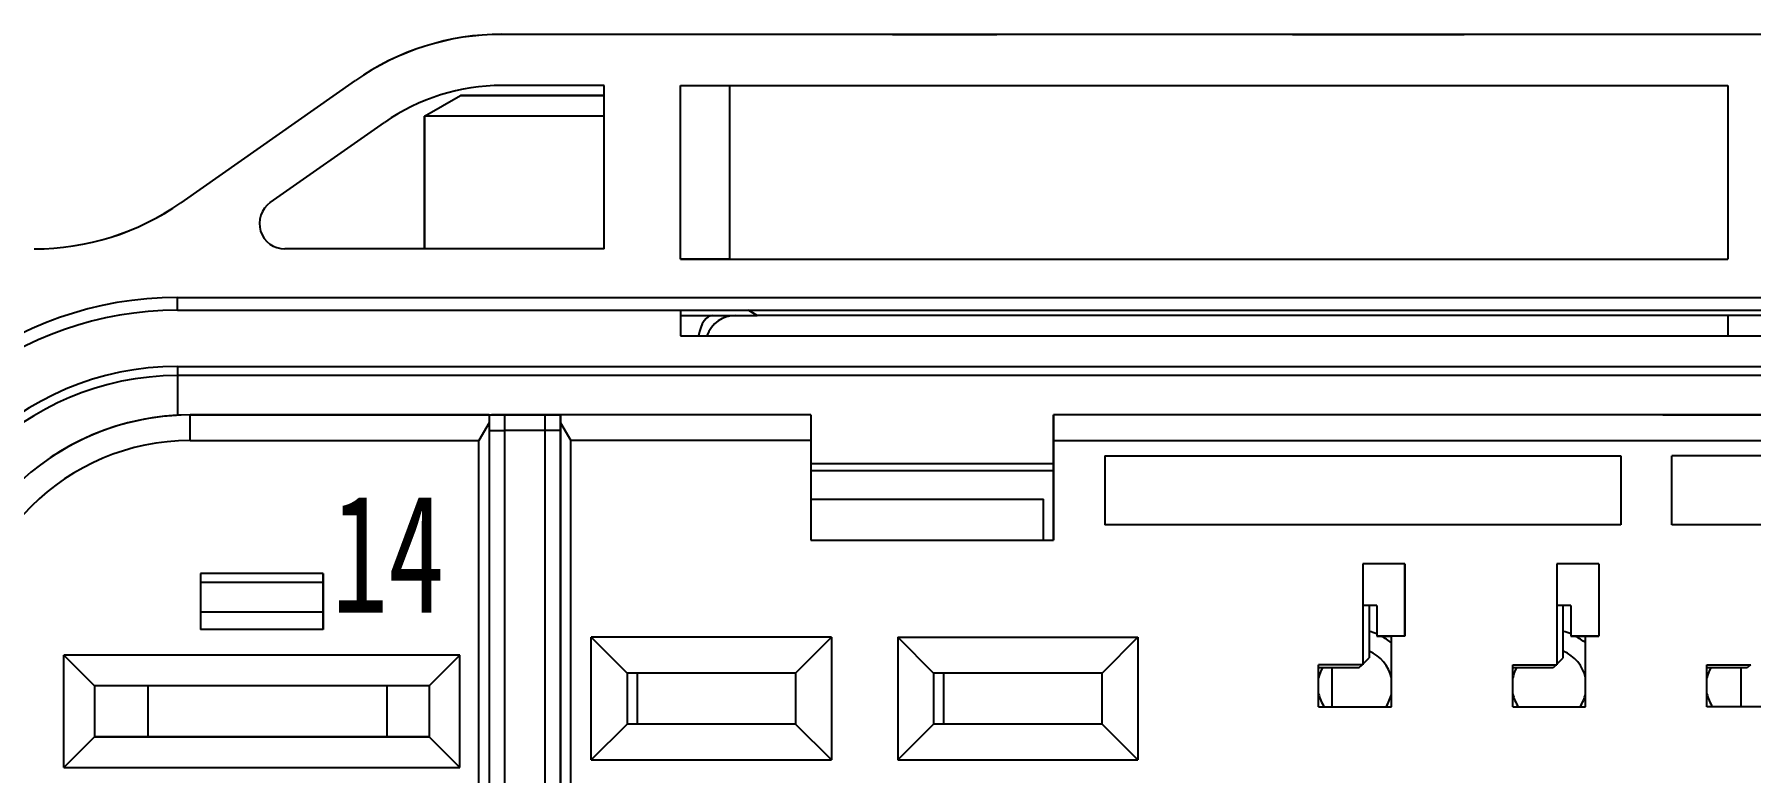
# Model space of a CAD drawing. Header units: inches. Extents: x 47316 to 59086, y 3141 to 11743.
# Drawn here: x 54259.24 to 54295.46, y 9542.67 to 9558.25 of the extents above; entities that cross this region are included whole.
import ezdxf

# ---------------------------------------------------------------- set-up
doc = ezdxf.new("R2010")
doc.units = ezdxf.units.IN
doc.header["$MEASUREMENT"] = 0
doc.styles.add('仿宋体', font='仿宋_GB2312.ttf', dxfattribs={"width": 0.66, "height": 3.5})

msp = doc.modelspace()

# ---------------------------------------------------------------- linework, layer by layer
at = {"linetype": 'ByBlock', "lineweight": -3}
for p, q in [((54333.8, 9558.252), (54269.104, 9558.252)), ((54272.877, 9557.174), (54294.982, 9557.174)), ((54272.877, 9553.508), (54294.982, 9553.508)), ((54262.257, 9552.699), (54296.06, 9552.699)), ((54262.257, 9552.429), (54296.06, 9552.429)), ((54328.844, 9552.322), (54274.495, 9552.322)), ((54272.877, 9551.89), (54330.026, 9551.89)), ((54262.257, 9551.243), (54340.647, 9551.243)), ((54340.647, 9551.05), (54262.257, 9551.05)), ((54325.012, 9550.219), (54280.749, 9550.219)), ((54280.749, 9549.68), (54325.012, 9549.68))]:
    msp.add_line(p, q, dxfattribs=at)
at = {"linetype": 'ByBlock', "lineweight": -3, "ltscale": 0.0125}
for p, q in [((54277.349, 9558.252), (54277.888, 9558.252)), ((54285.793, 9558.252), (54286.332, 9558.252)), ((54272.877, 9552.429), (54272.877, 9551.89)), ((54262.526, 9549.68), (54262.526, 9550.219)), ((54275.627, 9550.219), (54275.627, 9549.68)), ((54280.749, 9549.68), (54280.749, 9550.219))]:
    msp.add_line(p, q, dxfattribs=at)
at = {"linetype": 'ByBlock', "lineweight": -3, "ltscale": 0.039284}
msp.add_line((54277.421, 9558.252), (54279.115, 9558.252), dxfattribs=at)
at = {"linetype": 'ByBlock', "lineweight": -3, "ltscale": 0.010057}
msp.add_line((54279.115, 9558.252), (54279.549, 9558.252), dxfattribs=at)
at = {"linetype": 'ByBlock', "lineweight": -3, "ltscale": 0.072906}
msp.add_line((54286.033, 9558.252), (54289.177, 9558.252), dxfattribs=at)
at = {"linetype": 'ByBlock', "lineweight": -3, "ltscale": 0.005525}
msp.add_line((54289.177, 9558.252), (54289.415, 9558.252), dxfattribs=at)
at = {"linetype": 'ByBlock', "lineweight": -3, "ltscale": 0.104237}
msp.add_line((54266.011, 9557.277), (54262.328, 9554.698), dxfattribs=at)
at = {"linetype": 'ByBlock', "lineweight": -3, "ltscale": 0.05}
msp.add_line((54271.26, 9557.174), (54269.104, 9557.174), dxfattribs=at)
at = {"linetype": 'ByBlock', "lineweight": -3, "ltscale": 0.08}
msp.add_line((54271.26, 9553.723), (54271.26, 9557.174), dxfattribs=at)
at = {"linetype": 'ByBlock', "lineweight": -3, "ltscale": 0.085}
for p, q in [((54272.877, 9553.508), (54272.877, 9557.174)), ((54273.913, 9553.508), (54273.913, 9557.174)), ((54294.982, 9557.174), (54294.982, 9553.508))]:
    msp.add_line(p, q, dxfattribs=at)
at = {"linetype": 'ByBlock', "lineweight": -3, "ltscale": 0.020219}
msp.add_line((54267.473, 9556.527), (54268.231, 9556.958), dxfattribs=at)
at = {"linetype": 'ByBlock', "lineweight": -3, "ltscale": 0.015443}
msp.add_line((54268.897, 9556.958), (54268.231, 9556.958), dxfattribs=at)
at = {"linetype": 'ByBlock', "lineweight": -3, "ltscale": 0.070238}
msp.add_line((54268.231, 9556.958), (54271.26, 9556.958), dxfattribs=at)
at = {"linetype": 'ByBlock', "lineweight": -3, "ltscale": 0.054794}
msp.add_line((54271.26, 9556.958), (54268.897, 9556.958), dxfattribs=at)
at = {"linetype": 'ByBlock', "lineweight": -3, "ltscale": 0.068302}
msp.add_line((54264.216, 9554.704), (54266.63, 9556.394), dxfattribs=at)
at = {"linetype": 'ByBlock', "lineweight": -3, "ltscale": 0.087811}
msp.add_line((54271.26, 9556.527), (54267.473, 9556.527), dxfattribs=at)
at = {"linetype": 'ByBlock', "lineweight": -3, "ltscale": 0.065001}
msp.add_line((54267.473, 9556.527), (54267.473, 9553.723), dxfattribs=at)
at = {"linetype": 'ByBlock', "lineweight": -3, "ltscale": 0.065}
msp.add_line((54267.473, 9553.723), (54267.473, 9556.527), dxfattribs=at)
at = {"linetype": 'ByBlock', "lineweight": -3, "ltscale": 0.156137}
msp.add_line((54271.26, 9553.723), (54264.526, 9553.723), dxfattribs=at)
at = {"linetype": 'ByBlock', "lineweight": -3, "ltscale": 0.024005}
msp.add_line((54273.913, 9553.508), (54272.877, 9553.508), dxfattribs=at)
at = {"linetype": 'ByBlock', "lineweight": -3, "ltscale": 0.488495}
msp.add_line((54273.913, 9553.508), (54294.982, 9553.508), dxfattribs=at)
at = {"linetype": 'ByBlock', "lineweight": -3, "ltscale": 0.00625}
msp.add_line((54262.257, 9552.429), (54262.257, 9552.699), dxfattribs=at)
at = {"linetype": 'ByBlock', "lineweight": -3, "ltscale": 0.004939}
msp.add_line((54274.312, 9552.429), (54274.495, 9552.322), dxfattribs=at)
at = {"linetype": 'ByBlock', "lineweight": -3, "ltscale": 0.00494}
msp.add_line((54274.495, 9552.322), (54274.312, 9552.429), dxfattribs=at)
at = {"linetype": 'ByBlock', "lineweight": -3, "ltscale": 0.037511}
msp.add_line((54272.877, 9552.322), (54274.495, 9552.322), dxfattribs=at)
at = {"linetype": 'ByBlock', "lineweight": -3, "ltscale": 0.01}
for p, q in [((54294.982, 9552.322), (54294.982, 9551.89)), ((54270.344, 9550.053), (54270.559, 9549.68))]:
    msp.add_line(p, q, dxfattribs=at)
at = {"linetype": 'ByBlock', "lineweight": -3, "ltscale": 0.004473}
msp.add_line((54262.257, 9551.243), (54262.257, 9551.05), dxfattribs=at)
at = {"linetype": 'ByBlock', "lineweight": -3, "ltscale": 0.019437}
msp.add_line((54262.257, 9551.05), (54262.257, 9550.212), dxfattribs=at)
at = {"linetype": 'ByBlock', "lineweight": -3, "ltscale": 0.146249}
msp.add_line((54262.526, 9550.219), (54268.834, 9550.219), dxfattribs=at)
at = {"linetype": 'ByBlock', "lineweight": -3, "ltscale": 0.146269}
msp.add_line((54268.835, 9550.219), (54262.526, 9550.219), dxfattribs=at)
at = {"linetype": 'ByBlock', "lineweight": -3, "ltscale": 0.010001}
for p, q in [((54268.834, 9550.053), (54268.618, 9549.68)), ((54287.569, 9546.202), (54287.569, 9545.771)), ((54291.666, 9546.202), (54291.666, 9545.771))]:
    msp.add_line(p, q, dxfattribs=at)
at = {"linetype": 'ByBlock', "lineweight": -3, "ltscale": 0.003839}
for p, q in [((54268.834, 9550.219), (54268.834, 9550.053)), ((54270.344, 9550.053), (54270.344, 9550.219))]:
    msp.add_line(p, q, dxfattribs=at)
at = {"linetype": 'ByBlock', "lineweight": -3, "ltscale": 0.0075}
for p, q in [((54268.834, 9550.219), (54269.157, 9550.219)), ((54268.834, 9549.895), (54269.157, 9549.895)), ((54269.157, 9550.219), (54269.157, 9549.895)), ((54270.02, 9549.895), (54270.02, 9550.219)), ((54270.344, 9550.219), (54270.344, 9549.895))]:
    msp.add_line(p, q, dxfattribs=at)
at = {"linetype": 'ByBlock', "lineweight": -3, "ltscale": 0.21991}
msp.add_line((54268.834, 9550.053), (54268.834, 9540.568), dxfattribs=at)
at = {"linetype": 'ByBlock', "lineweight": -3, "ltscale": 0.156291}
msp.add_line((54275.627, 9550.219), (54268.886, 9550.219), dxfattribs=at)
at = {"linetype": 'ByBlock', "lineweight": -3, "ltscale": 0.02}
for p, q in [((54269.157, 9550.219), (54270.02, 9550.219)), ((54270.02, 9549.895), (54269.157, 9549.895)), ((54280.533, 9547.577), (54280.533, 9548.44))]:
    msp.add_line(p, q, dxfattribs=at)
at = {"linetype": 'ByBlock', "lineweight": -3, "ltscale": 0.1975}
for p, q in [((54269.157, 9549.895), (54269.157, 9541.377)), ((54270.02, 9541.377), (54270.02, 9549.895)), ((54270.344, 9549.895), (54270.344, 9541.377))]:
    msp.add_line(p, q, dxfattribs=at)
at = {"linetype": 'ByBlock', "lineweight": -3, "ltscale": 0.007501}
for p, q in [((54270.02, 9550.219), (54270.344, 9550.219)), ((54270.344, 9549.895), (54270.02, 9549.895))]:
    msp.add_line(p, q, dxfattribs=at)
at = {"linetype": 'ByBlock', "lineweight": -3, "ltscale": 0.122499}
msp.add_line((54275.627, 9550.219), (54270.344, 9550.219), dxfattribs=at)
at = {"linetype": 'ByBlock', "lineweight": -3, "ltscale": 0.494821}
msp.add_line((54270.344, 9528.711), (54270.344, 9550.053), dxfattribs=at)
at = {"linetype": 'ByBlock', "lineweight": -3, "ltscale": 0.006887}
msp.add_line((54280.749, 9550.219), (54280.749, 9549.922), dxfattribs=at)
at = {"linetype": 'ByBlock', "lineweight": -3, "ltscale": 0.005264}
msp.add_line((54280.749, 9549.922), (54280.749, 9549.695), dxfattribs=at)
at = {"linetype": 'ByBlock', "lineweight": -3, "ltscale": 0.06375}
for p, q in [((54288.162, 9550.219), (54285.412, 9550.219)), ((54292.259, 9550.219), (54289.51, 9550.219))]:
    msp.add_line(p, q, dxfattribs=at)
at = {"linetype": 'ByBlock', "lineweight": -3, "ltscale": 0.063751}
msp.add_line((54293.607, 9550.219), (54296.357, 9550.219), dxfattribs=at)
at = {"linetype": 'ByBlock', "lineweight": -3, "ltscale": 0.141249}
msp.add_line((54262.526, 9549.68), (54268.618, 9549.68), dxfattribs=at)
at = {"linetype": 'ByBlock', "lineweight": -3, "ltscale": 0.21125}
msp.add_line((54268.618, 9540.568), (54268.618, 9549.68), dxfattribs=at)
at = {"linetype": 'ByBlock', "lineweight": -3, "ltscale": 0.1175}
for p, q in [((54275.627, 9549.68), (54270.559, 9549.68)), ((54276.058, 9545.528), (54270.99, 9545.528)), ((54277.46, 9545.528), (54282.528, 9545.528)), ((54270.99, 9542.941), (54276.058, 9542.941)), ((54277.46, 9542.941), (54282.528, 9542.941))]:
    msp.add_line(p, q, dxfattribs=at)
at = {"linetype": 'ByBlock', "lineweight": -3, "ltscale": 0.477499}
msp.add_line((54270.559, 9529.085), (54270.559, 9549.68), dxfattribs=at)
at = {"linetype": 'ByBlock', "lineweight": -3, "ltscale": 0.04875}
for p, q in [((54275.627, 9549.68), (54275.627, 9547.577)), ((54280.749, 9547.577), (54280.749, 9549.68))]:
    msp.add_line(p, q, dxfattribs=at)
at = {"linetype": 'ByBlock', "lineweight": -3, "ltscale": 0.004099}
msp.add_line((54280.749, 9549.695), (54280.749, 9549.518), dxfattribs=at)
at = {"linetype": 'ByBlock', "lineweight": -3, "ltscale": 0.01114}
msp.add_line((54280.749, 9549.518), (54280.749, 9549.038), dxfattribs=at)
at = {"linetype": 'ByBlock', "lineweight": -3, "ltscale": 0.11875}
for p, q in [((54275.627, 9549.195), (54280.749, 9549.195)), ((54280.749, 9549.038), (54275.627, 9549.038)), ((54275.627, 9547.577), (54280.749, 9547.577))]:
    msp.add_line(p, q, dxfattribs=at)
at = {"linetype": 'ByBlock', "lineweight": -3, "ltscale": 0.03375}
for p, q in [((54281.827, 9549.356), (54281.827, 9547.901)), ((54292.718, 9549.356), (54292.718, 9547.901)), ((54293.796, 9547.901), (54293.796, 9549.356))]:
    msp.add_line(p, q, dxfattribs=at)
at = {"linetype": 'ByBlock', "lineweight": -3, "ltscale": 0.252501}
for p, q in [((54281.827, 9549.356), (54292.718, 9549.356)), ((54292.718, 9547.901), (54281.827, 9547.901))]:
    msp.add_line(p, q, dxfattribs=at)
at = {"linetype": 'ByBlock', "lineweight": -3, "ltscale": 0.354999}
for p, q in [((54309.107, 9549.356), (54293.796, 9549.356)), ((54309.107, 9547.901), (54293.796, 9547.901))]:
    msp.add_line(p, q, dxfattribs=at)
at = {"linetype": 'ByBlock', "lineweight": -3, "ltscale": 0.01011}
msp.add_line((54280.749, 9549.038), (54280.749, 9548.602), dxfattribs=at)
at = {"linetype": 'ByBlock', "lineweight": -3, "ltscale": 0.11375}
msp.add_line((54275.627, 9548.44), (54280.533, 9548.44), dxfattribs=at)
at = {"linetype": 'ByBlock', "lineweight": -3, "ltscale": 0.02375}
msp.add_line((54280.749, 9548.602), (54280.749, 9547.577), dxfattribs=at)
at = {"linetype": 'ByBlock', "lineweight": -3, "ltscale": 0.049375}
for p, q in [((54287.272, 9547.078), (54287.272, 9544.949)), ((54291.37, 9547.078), (54291.37, 9544.949))]:
    msp.add_line(p, q, dxfattribs=at)
at = {"linetype": 'ByBlock', "lineweight": -3, "ltscale": 0.020625}
for p, q in [((54288.162, 9547.078), (54287.272, 9547.078)), ((54286.342, 9544.059), (54286.342, 9544.949)), ((54290.44, 9544.059), (54290.44, 9544.949)), ((54294.537, 9544.059), (54294.537, 9544.949))]:
    msp.add_line(p, q, dxfattribs=at)
at = {"linetype": 'ByBlock', "lineweight": -3, "ltscale": 0.035313}
for p, q in [((54288.162, 9545.555), (54288.162, 9547.078)), ((54292.259, 9547.078), (54292.259, 9545.555))]:
    msp.add_line(p, q, dxfattribs=at)
at = {"linetype": 'ByBlock', "lineweight": -3, "ltscale": 0.035312}
for p, q in [((54288.162, 9547.078), (54288.162, 9545.555)), ((54292.259, 9547.078), (54292.259, 9545.555))]:
    msp.add_line(p, q, dxfattribs=at)
at = {"linetype": 'ByBlock', "lineweight": -3, "ltscale": 0.020624}
msp.add_line((54292.259, 9547.078), (54291.37, 9547.078), dxfattribs=at)
at = {"linetype": 'ByBlock', "lineweight": -3, "ltscale": 0.060001}
for p, q in [((54265.33, 9546.876), (54262.742, 9546.876)), ((54262.742, 9546.688), (54265.33, 9546.688)), ((54262.742, 9546.068), (54265.33, 9546.068)), ((54265.33, 9545.69), (54262.742, 9545.69)), ((54270.99, 9542.941), (54270.99, 9545.528)), ((54276.058, 9545.528), (54276.058, 9542.941)), ((54277.46, 9545.528), (54277.46, 9542.941)), ((54282.528, 9545.528), (54282.528, 9542.941))]:
    msp.add_line(p, q, dxfattribs=at)
at = {"linetype": 'ByBlock', "lineweight": -3, "ltscale": 0.0275}
for p, q in [((54262.742, 9546.876), (54262.742, 9545.69)), ((54265.33, 9545.69), (54265.33, 9546.876))]:
    msp.add_line(p, q, dxfattribs=at)
at = {"linetype": 'ByBlock', "lineweight": -3, "ltscale": 0.004375}
msp.add_line((54265.33, 9546.876), (54265.33, 9546.688), dxfattribs=at)
at = {"linetype": 'ByBlock', "lineweight": -3, "ltscale": 0.014375}
msp.add_line((54265.33, 9546.688), (54265.33, 9546.068), dxfattribs=at)
at = {"linetype": 'ByBlock', "lineweight": -3, "ltscale": 0.00875}
msp.add_line((54265.33, 9546.068), (54265.33, 9545.69), dxfattribs=at)
at = {"linetype": 'ByBlock', "lineweight": -3, "ltscale": 0.006876}
msp.add_line((54287.569, 9546.202), (54287.272, 9546.202), dxfattribs=at)
at = {"linetype": 'ByBlock', "lineweight": -3, "ltscale": 0.025626}
for p, q in [((54287.407, 9546.202), (54287.407, 9545.097)), ((54291.505, 9545.097), (54291.505, 9546.202))]:
    msp.add_line(p, q, dxfattribs=at)
at = {"linetype": 'ByBlock', "lineweight": -3, "ltscale": 0.015}
for p, q in [((54287.569, 9546.202), (54287.569, 9545.555)), ((54291.666, 9546.202), (54291.666, 9545.555))]:
    msp.add_line(p, q, dxfattribs=at)
at = {"linetype": 'ByBlock', "lineweight": -3, "ltscale": 0.006874}
msp.add_line((54291.666, 9546.202), (54291.37, 9546.202), dxfattribs=at)
at = {"linetype": 'ByBlock', "lineweight": -3, "ltscale": 0.024749}
for p, q in [((54270.99, 9545.528), (54271.745, 9544.774)), ((54275.304, 9544.774), (54276.058, 9545.528)), ((54277.46, 9545.528), (54278.215, 9544.774)), ((54282.528, 9545.528), (54281.773, 9544.774)), ((54270.99, 9542.941), (54271.745, 9543.695)), ((54276.058, 9542.941), (54275.304, 9543.695)), ((54278.215, 9543.695), (54277.46, 9542.941)), ((54282.528, 9542.941), (54281.773, 9543.695))]:
    msp.add_line(p, q, dxfattribs=at)
at = {"linetype": 'ByBlock', "lineweight": -3, "ltscale": 0.005}
for p, q in [((54287.569, 9545.771), (54287.569, 9545.555)), ((54291.666, 9545.771), (54291.666, 9545.555))]:
    msp.add_line(p, q, dxfattribs=at)
at = {"linetype": 'ByBlock', "lineweight": -3, "ltscale": 0.007187}
msp.add_line((54287.569, 9545.555), (54287.879, 9545.555), dxfattribs=at)
at = {"linetype": 'ByBlock', "lineweight": -3, "ltscale": 0.01375}
for p, q in [((54288.162, 9545.555), (54287.569, 9545.555)), ((54292.259, 9545.555), (54291.666, 9545.555))]:
    msp.add_line(p, q, dxfattribs=at)
at = {"linetype": 'ByBlock', "lineweight": -3, "ltscale": 0.034688}
for p, q in [((54287.879, 9544.059), (54287.879, 9545.555)), ((54291.976, 9544.059), (54291.976, 9545.555))]:
    msp.add_line(p, q, dxfattribs=at)
at = {"linetype": 'ByBlock', "lineweight": -3, "ltscale": 0.006563}
msp.add_line((54288.162, 9545.555), (54287.879, 9545.555), dxfattribs=at)
at = {"linetype": 'ByBlock', "lineweight": -3, "ltscale": 0.007188}
msp.add_line((54291.666, 9545.555), (54291.976, 9545.555), dxfattribs=at)
at = {"linetype": 'ByBlock', "lineweight": -3, "ltscale": 0.006561}
msp.add_line((54291.976, 9545.555), (54292.259, 9545.555), dxfattribs=at)
at = {"linetype": 'ByBlock', "lineweight": -3, "ltscale": 0.021214}
for p, q in [((54260.504, 9544.504), (54259.857, 9545.151)), ((54260.504, 9543.426), (54259.857, 9542.779))]:
    msp.add_line(p, q, dxfattribs=at)
at = {"linetype": 'ByBlock', "lineweight": -3, "ltscale": 0.19375}
for p, q in [((54268.214, 9545.151), (54259.857, 9545.151)), ((54259.857, 9542.779), (54268.214, 9542.779))]:
    msp.add_line(p, q, dxfattribs=at)
at = {"linetype": 'ByBlock', "lineweight": -3, "ltscale": 0.055}
for p, q in [((54259.857, 9542.779), (54259.857, 9545.151)), ((54268.214, 9542.779), (54268.214, 9545.151))]:
    msp.add_line(p, q, dxfattribs=at)
at = {"linetype": 'ByBlock', "lineweight": -3, "ltscale": 0.021213}
for p, q in [((54267.567, 9544.504), (54268.214, 9545.151)), ((54267.567, 9543.426), (54268.214, 9542.779))]:
    msp.add_line(p, q, dxfattribs=at)
at = {"linetype": 'ByBlock', "lineweight": -3, "ltscale": 0.021562}
for p, q in [((54287.272, 9544.949), (54286.342, 9544.949)), ((54294.537, 9544.949), (54295.467, 9544.949))]:
    msp.add_line(p, q, dxfattribs=at)
at = {"linetype": 'ByBlock', "lineweight": -3, "ltscale": 0.019688}
for p, q in [((54287.192, 9544.881), (54286.342, 9544.881)), ((54291.289, 9544.881), (54290.44, 9544.881))]:
    msp.add_line(p, q, dxfattribs=at)
at = {"linetype": 'ByBlock', "lineweight": -3, "ltscale": 0.019063}
for p, q in [((54286.625, 9544.059), (54286.625, 9544.881)), ((54295.252, 9544.881), (54295.252, 9544.059))]:
    msp.add_line(p, q, dxfattribs=at)
at = {"linetype": 'ByBlock', "lineweight": -3, "ltscale": 0.00221}
for p, q in [((54287.192, 9544.881), (54287.259, 9544.949)), ((54291.356, 9544.949), (54291.289, 9544.881)), ((54295.454, 9544.949), (54295.386, 9544.881))]:
    msp.add_line(p, q, dxfattribs=at)
at = {"linetype": 'ByBlock', "lineweight": -3, "ltscale": 0.004419}
for p, q in [((54287.272, 9544.962), (54287.407, 9545.097)), ((54291.37, 9544.962), (54291.505, 9545.097))]:
    msp.add_line(p, q, dxfattribs=at)
at = {"linetype": 'ByBlock', "lineweight": -3, "ltscale": 0.021564}
msp.add_line((54290.44, 9544.949), (54291.37, 9544.949), dxfattribs=at)
at = {"linetype": 'ByBlock', "lineweight": -3, "ltscale": 0.019687}
msp.add_line((54295.386, 9544.881), (54294.537, 9544.881), dxfattribs=at)
at = {"linetype": 'ByBlock', "lineweight": -3, "ltscale": 0.16375}
for p, q in [((54267.567, 9544.504), (54260.504, 9544.504)), ((54260.504, 9543.426), (54267.567, 9543.426))]:
    msp.add_line(p, q, dxfattribs=at)
at = {"linetype": 'ByBlock', "lineweight": -3, "ltscale": 0.025}
for p, q in [((54260.504, 9544.504), (54260.504, 9543.426)), ((54261.636, 9543.426), (54261.636, 9544.504)), ((54266.677, 9544.504), (54266.677, 9543.426)), ((54267.567, 9544.504), (54267.567, 9543.426)), ((54271.745, 9544.774), (54271.745, 9543.695)), ((54271.961, 9544.774), (54271.961, 9543.695)), ((54275.304, 9544.774), (54275.304, 9543.695)), ((54278.215, 9544.774), (54278.215, 9543.695)), ((54278.431, 9543.695), (54278.431, 9544.774)), ((54281.773, 9543.695), (54281.773, 9544.774))]:
    msp.add_line(p, q, dxfattribs=at)
at = {"linetype": 'ByBlock', "lineweight": -3, "ltscale": 0.0825}
for p, q in [((54275.304, 9544.774), (54271.745, 9544.774)), ((54281.773, 9544.774), (54278.215, 9544.774)), ((54275.304, 9543.695), (54271.745, 9543.695)), ((54281.773, 9543.695), (54278.215, 9543.695))]:
    msp.add_line(p, q, dxfattribs=at)
at = {"linetype": 'ByBlock', "lineweight": -3, "ltscale": 0.035625}
for p, q in [((54286.342, 9544.059), (54287.879, 9544.059)), ((54296.074, 9544.059), (54294.537, 9544.059))]:
    msp.add_line(p, q, dxfattribs=at)
at = {"linetype": 'ByBlock', "lineweight": -3, "ltscale": 0.035626}
msp.add_line((54290.44, 9544.059), (54291.976, 9544.059), dxfattribs=at)
at = {"linetype": 'ByBlock', "lineweight": -3, "ltscale": 0.044374}
msp.add_line((54262.418, 9543.426), (54260.504, 9543.426), dxfattribs=at)
at = {"linetype": 'ByBlock', "lineweight": -3, "ltscale": 0.075}
msp.add_line((54265.653, 9543.426), (54262.418, 9543.426), dxfattribs=at)
at = {"linetype": 'ByBlock', "lineweight": -3, "ltscale": 0.044376}
msp.add_line((54267.567, 9543.426), (54265.653, 9543.426), dxfattribs=at)
at = {"linetype": 'ByBlock', "lineweight": -3}
for centre, radius, start, end in [((54269.104, 9552.861), 5.392, 90.0007, 124.9993), ((54269.104, 9552.861), 5.391, 90, 125), ((54269.104, 9552.861), 4.313, 90, 125), ((54269.104, 9552.861), 4.313, 90.0002, 124.9998), ((54259.236, 9559.115), 5.391, 270, 305), ((54259.236, 9559.115), 5.392, 270.0007, 304.9993), ((54264.526, 9554.262), 0.539, 125, 270), ((54264.526, 9554.262), 0.539, 125.0065, 269.9935), ((54262.257, 9545.205), 7.494, 90.0002, 166.69), ((54262.257, 9545.205), 7.494, 90, 166.6902), ((54262.257, 9545.205), 7.224, 90, 166.1839), ((54274.042, 9551.675), 0.647, 90.0003, 160.5321), ((54262.257, 9545.205), 6.038, 90, 180), ((54262.257, 9545.205), 5.845, 90, 180), ((54262.526, 9544.935), 5.284, 90, 180), ((54262.526, 9544.937), 5.282, 89.9949, 123.5372), ((54262.526, 9544.935), 4.744, 90, 180), ((54287.111, 9544.504), 1.186, 67.2701, 75.5224), ((54287.111, 9544.504), 1.186, 67.2712, 75.5221), ((54287.111, 9544.504), 1.186, 49.6285, 62.4179), ((54287.111, 9544.504), 1.186, 49.6287, 62.4189), ((54291.208, 9544.504), 1.186, 67.2701, 75.5224), ((54291.208, 9544.504), 1.186, 67.2712, 75.5221), ((54291.208, 9544.504), 1.186, 49.6285, 62.4179), ((54291.208, 9544.504), 1.186, 49.6287, 62.4189), ((54287.111, 9544.504), 0.786, 12.1878, 67.8354), ((54291.208, 9544.504), 0.786, 12.1878, 67.8354), ((54287.111, 9544.504), 0.786, 151.3057, 167.8017), ((54291.208, 9544.504), 0.786, 151.3057, 167.8017), ((54295.306, 9544.504), 0.786, 151.3057, 167.8017), ((54287.111, 9544.504), 0.786, 192.1983, 214.4654), ((54287.111, 9544.504), 0.786, 325.5346, 347.8122), ((54291.208, 9544.504), 0.786, 192.1983, 214.4654), ((54291.208, 9544.504), 0.786, 325.5346, 347.8122), ((54295.306, 9544.504), 0.786, 192.1983, 214.4654)]:
    msp.add_arc(centre, radius, start, end, dxfattribs=at)
for end_param in [1.230114, 1.230102]:
    msp.add_ellipse((54273.557, 9551.675), major_axis=(0, 0.647), ratio=0.5, start_param=0, end_param=end_param, dxfattribs=at)

# ---------------------------------------------------------------- texts
at = {"lineweight": 30, "style": '仿宋体', "width": 0.7}
msp.add_text('14', height=2.5, rotation=360, dxfattribs=at).set_placement((54265.512, 9546.049))

doc.saveas('drawing.dxf')
